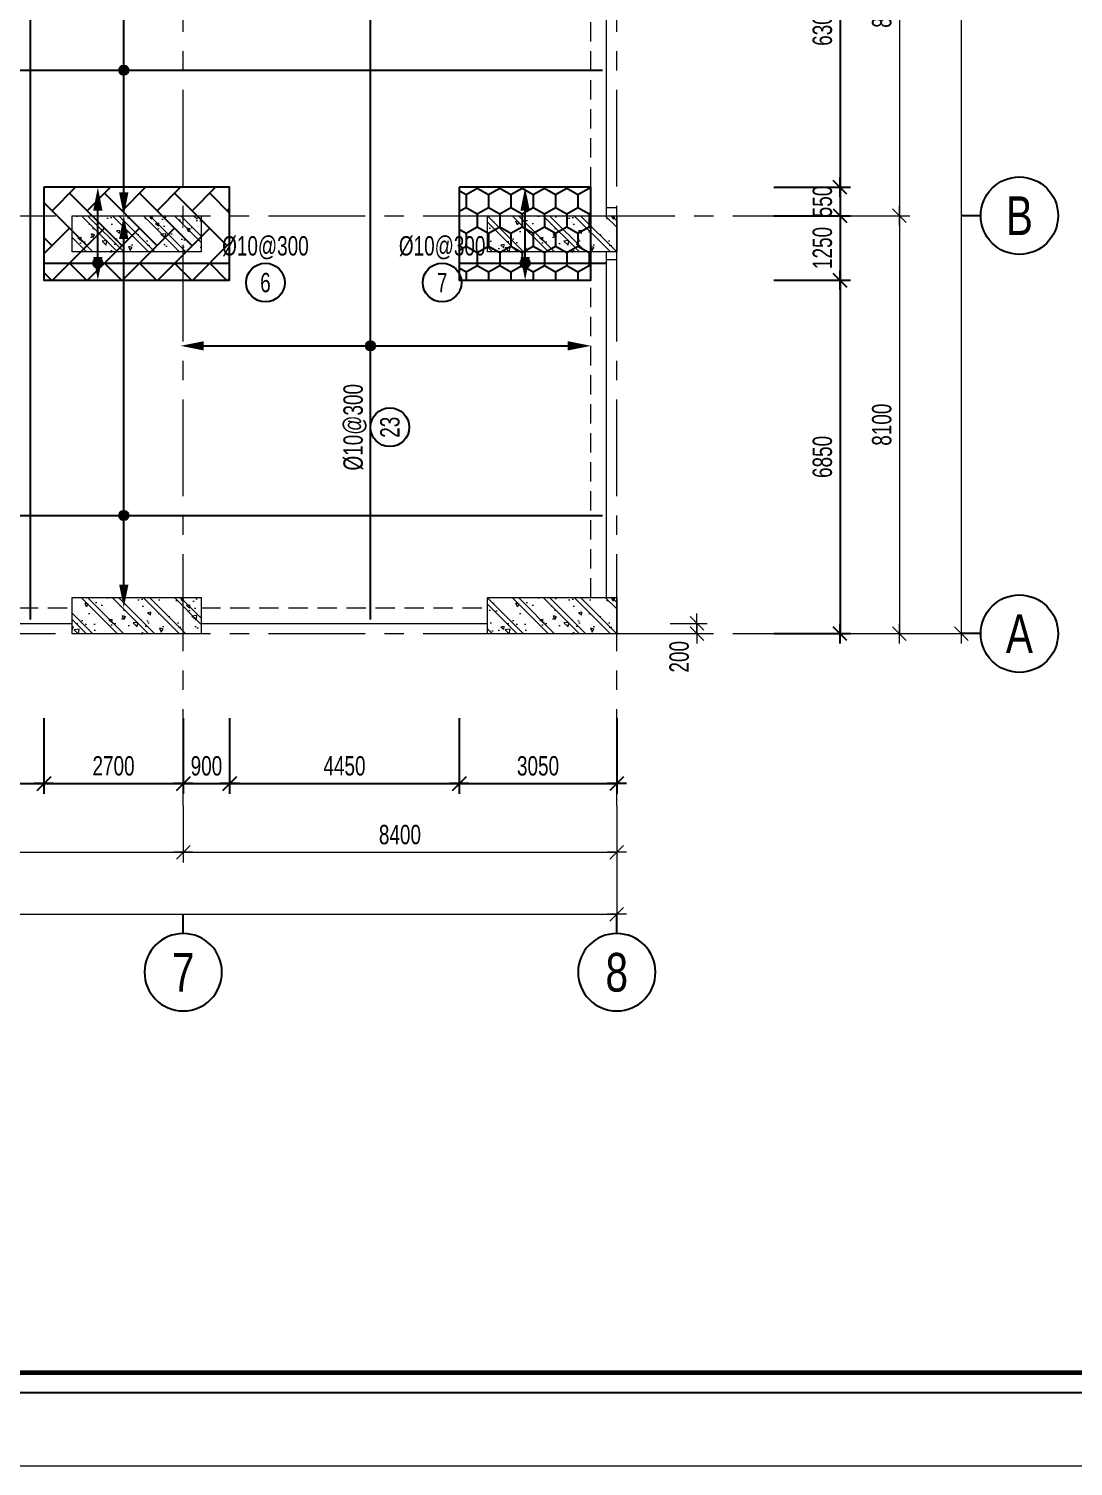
# Model space of a CAD drawing. Extents: x 475529 to 721982, y 1293854 to 1371032.
# Drawn here: x 541884 to 562123, y 1293854 to 1321712 of the extents above; entities that cross this region are included whole.
import ezdxf
from ezdxf.enums import TextEntityAlignment as Align

# ---------------------------------------------------------------- set-up
doc = ezdxf.new("R2010")
doc.units = 0
doc.header["$LTSCALE"] = 1500
doc.header["$MEASUREMENT"] = 0
doc.linetypes.add('CENTER', pattern=[2, 1.25, -0.25, 0.25, -0.25])
doc.linetypes.add('HIDDEN', pattern=[0.375, 0.25, -0.125])
doc.layers.get('Defpoints').update_dxf_attribs({"lineweight": 9})
for name, color, linetype, lineweight in [('02.CDC.DIM', 1, 'Continuous', 20), ('CDC- COT', 3, 'Continuous', 0), ('CDC- DAM', 3, 'Continuous', 5), ('CDC- TRUC', 5, 'CENTER', 15), ('Dim', 8, 'Continuous', 15)]:
    doc.layers.add(name, color=color, linetype=linetype, lineweight=lineweight)
for name, color, linetype in [('CDC-KHUNGTEN', 9, 'Continuous'), ('CDC.02.DIM', 1, 'Continuous'), ('CDC.06.TEXT', 2, 'Continuous'), ('KCS_CHI', 1, 'Continuous'), ('KCS_DIM', 1, 'Continuous'), ('KCS_HATCH', 253, 'Continuous'), ('KCS_STEEL_BOTTOM', 4, 'Continuous'), ('KCS_TEXT_SOTHEP', 2, 'Continuous'), ('KCS_TEXT_THEP', 2, 'Continuous')]:
    doc.layers.add(name, color=color, linetype=linetype)
doc.layers.add('KCS_RAI_THEP', color=159, linetype='Continuous', plot=False)
doc.styles.add('BIGTEXT', font='', dxfattribs={"width": 0.8, "height": 1000})
doc.styles.add('KCS_SMTEXT', font='arial.ttf', dxfattribs={"width": 0.7})
doc.styles.add('VN simplex', font='arial.ttf', dxfattribs={"width": 0.7})
doc.styles.get('BIGTEXT').set_extended_font_data('.VnArialH')
doc.dimstyles.new('DIM A1 1-150 (Time City)', dxfattribs={"dimtxt": 375, "dimasz": 1.25, "dimexe": 200, "dimexo": 0, "dimgap": 150, "dimtad": 1, "dimdec": 0, "dimzin": 13, "dimdsep": 46, "dimtxsty": 'VN simplex', "dimblk1": 'D', "dimblk2": 'D', "dimsah": 1, "dimcen": 0, "dimdle": 50, "dimclrd": 1, "dimclre": 1, "dimclrt": 2, "dimadec": 0, "dimazin": 0, "dimtfac": 1, "dimtdec": 0, "dimtix": 1, "dimtmove": 2, "dimatfit": 3, "dimldrblk": 'D', "dimfxl": 1, "dimtolj": 1, "dimtzin": 13, "dimarcsym": 0})

# ---------------------------------------------------------------- blocks, each defined once
blk = doc.blocks.new('D')
at = {"color": 8}
blk.add_line((150, 0), (-150, 0), dxfattribs=at)
at = {"color": 3}
blk.add_line((106, 106), (-106, -106), dxfattribs=at)
blk = doc.blocks.new('*D241')
at = {"layer": 'Defpoints', "color": 0, "ltscale": 0.5, "transparency": 16777216}
for p in [(61803, 16200), (61803, 8100), (62778, 8100)]:
    blk.add_point(p, dxfattribs=at)
at = {"layer": 'Dim', "color": 1, "lineweight": -2, "ltscale": 0.5, "transparency": 16777216}
for p, q in [((61803, 16200), (62978, 16200)), ((62778, 16199), (62778, 8101)), ((61803, 8100), (62978, 8100))]:
    blk.add_line(p, q, dxfattribs=at)
at = {"layer": 'Dim', "color": 1, "lineweight": -2, "ltscale": 0.5, "transparency": 16777216, "xscale": 1.25, "yscale": 1.25, "zscale": 1.25}
for p, rotation in [((62778, 16200), 90), ((62778, 8100), 270)]:
    blk.add_blockref('D', p, dxfattribs=dict(at, rotation=rotation))
at = {"layer": 'Dim', "color": 2, "ltscale": 0.5, "transparency": 16777216, "insert": (62437, 12150), "char_height": 375, "attachment_point": 5, "rotation": 90, "style": 'VN simplex'}
blk.add_mtext('\\A1;8100', dxfattribs=at)
blk = doc.blocks.new('*D242')
at = {"layer": 'Defpoints', "color": 0, "ltscale": 0.5, "transparency": 16777216}
for p in [(61803, 8100), (61583, 0), (62778, 0)]:
    blk.add_point(p, dxfattribs=at)
at = {"layer": 'Dim', "color": 1, "lineweight": -2, "ltscale": 0.5, "transparency": 16777216}
for p, q in [((61803, 8100), (62978, 8100)), ((62778, 8099), (62778, 1)), ((61583, 0), (62978, 0))]:
    blk.add_line(p, q, dxfattribs=at)
at = {"layer": 'Dim', "color": 1, "lineweight": -2, "ltscale": 0.5, "transparency": 16777216, "xscale": 1.25, "yscale": 1.25, "zscale": 1.25}
for p, rotation in [((62778, 8100), 90), ((62778, 0), 270)]:
    blk.add_blockref('D', p, dxfattribs=dict(at, rotation=rotation))
at = {"layer": 'Dim', "color": 2, "ltscale": 0.5, "transparency": 16777216, "insert": (62437, 4050), "char_height": 375, "attachment_point": 5, "rotation": 90, "style": 'VN simplex'}
blk.add_mtext('\\A1;8100', dxfattribs=at)
blk = doc.blocks.new('*D261')
at = {"layer": 'Defpoints', "color": 0, "ltscale": 0.5, "transparency": 16777216}
for p in [(40800, -3337), (48900, -3337), (48900, -4237)]:
    blk.add_point(p, dxfattribs=at)
at = {"layer": 'Dim', "color": 1, "lineweight": -2, "ltscale": 0.5, "transparency": 16777216}
for p, q in [((40800, -3337), (40800, -4437)), ((48900, -3337), (48900, -4437)), ((40801, -4237), (48899, -4237))]:
    blk.add_line(p, q, dxfattribs=at)
at = {"layer": 'Dim', "color": 1, "lineweight": -2, "ltscale": 0.5, "transparency": 16777216, "xscale": 1.25, "yscale": 1.25, "zscale": 1.25, "rotation": 180}
blk.add_blockref('D', (40800, -4237), dxfattribs=at)
at = {"layer": 'Dim', "color": 1, "lineweight": -2, "ltscale": 0.5, "transparency": 16777216, "xscale": 1.25, "yscale": 1.25, "zscale": 1.25}
blk.add_blockref('D', (48900, -4237), dxfattribs=at)
at = {"layer": 'Dim', "color": 2, "ltscale": 0.5, "transparency": 16777216, "insert": (44850, -3896), "char_height": 375, "attachment_point": 5, "style": 'VN simplex'}
blk.add_mtext('\\A1;8100', dxfattribs=at)
blk = doc.blocks.new('*D262')
at = {"layer": 'Defpoints', "color": 0, "ltscale": 0.5, "transparency": 16777216}
for p in [(48900, -3337), (57300, -3337), (57300, -4237)]:
    blk.add_point(p, dxfattribs=at)
at = {"layer": 'Dim', "color": 1, "lineweight": -2, "ltscale": 0.5, "transparency": 16777216}
for p, q in [((48900, -3337), (48900, -4437)), ((57300, -3337), (57300, -4437)), ((48901, -4237), (57299, -4237))]:
    blk.add_line(p, q, dxfattribs=at)
at = {"layer": 'Dim', "color": 1, "lineweight": -2, "ltscale": 0.5, "transparency": 16777216, "xscale": 1.25, "yscale": 1.25, "zscale": 1.25, "rotation": 180}
blk.add_blockref('D', (48900, -4237), dxfattribs=at)
at = {"layer": 'Dim', "color": 1, "lineweight": -2, "ltscale": 0.5, "transparency": 16777216, "xscale": 1.25, "yscale": 1.25, "zscale": 1.25}
blk.add_blockref('D', (57300, -4237), dxfattribs=at)
at = {"layer": 'Dim', "color": 2, "ltscale": 0.5, "transparency": 16777216, "insert": (53100, -3896), "char_height": 375, "attachment_point": 5, "style": 'VN simplex'}
blk.add_mtext('\\A1;8400', dxfattribs=at)
blk = doc.blocks.new('*D254')
at = {"layer": 'Defpoints', "color": 0, "ltscale": 0.5, "transparency": 16777216}
for p in [(61803, 48600), (63978, 48600), (61803, 0)]:
    blk.add_point(p, dxfattribs=at)
at = {"layer": 'Dim', "color": 1, "lineweight": -2, "ltscale": 0.5, "transparency": 16777216}
for p, q in [((61803, 48600), (64178, 48600)), ((63978, 1), (63978, 48599)), ((61803, 0), (64178, 0))]:
    blk.add_line(p, q, dxfattribs=at)
at = {"layer": 'Dim', "color": 1, "lineweight": -2, "ltscale": 0.5, "transparency": 16777216, "xscale": 1.25, "yscale": 1.25, "zscale": 1.25}
for p, rotation in [((63978, 48600), 90), ((63978, 0), 270)]:
    blk.add_blockref('D', p, dxfattribs=dict(at, rotation=rotation))
at = {"layer": 'Dim', "color": 2, "ltscale": 0.5, "transparency": 16777216, "insert": (63637, 24300), "char_height": 375, "attachment_point": 5, "rotation": 90, "style": 'VN simplex'}
blk.add_mtext('\\A1;48600', dxfattribs=at)
blk = doc.blocks.new('*D256')
at = {"layer": 'Defpoints', "color": 0, "ltscale": 0.5, "transparency": 16777216}
for p in [(0, -3337), (57300, -3337), (57300, -5437)]:
    blk.add_point(p, dxfattribs=at)
at = {"layer": 'Dim', "color": 1, "lineweight": -2, "ltscale": 0.5, "transparency": 16777216}
for p, q in [((0, -3337), (0, -5637)), ((57300, -3337), (57300, -5637)), ((1, -5437), (57299, -5437))]:
    blk.add_line(p, q, dxfattribs=at)
at = {"layer": 'Dim', "color": 1, "lineweight": -2, "ltscale": 0.5, "transparency": 16777216, "xscale": 1.25, "yscale": 1.25, "zscale": 1.25, "rotation": 180}
blk.add_blockref('D', (0, -5437), dxfattribs=at)
at = {"layer": 'Dim', "color": 1, "lineweight": -2, "ltscale": 0.5, "transparency": 16777216, "xscale": 1.25, "yscale": 1.25, "zscale": 1.25}
blk.add_blockref('D', (57300, -5437), dxfattribs=at)
at = {"layer": 'Dim', "color": 2, "ltscale": 0.5, "transparency": 16777216, "insert": (28650, -5095), "char_height": 375, "attachment_point": 5, "style": 'VN simplex'}
blk.add_mtext('\\A1;57300', dxfattribs=at)
blk = doc.blocks.new('*D248')
at = {"layer": 'Defpoints', "color": 0, "ltscale": 0.5, "transparency": 16777216}
for p in [(58333, 200), (58333, 0), (58853, 0)]:
    blk.add_point(p, dxfattribs=at)
at = {"layer": 'Dim', "color": 1, "lineweight": -2, "ltscale": 0.5, "transparency": 16777216}
for p, q in [((58333, 200), (59053, 200)), ((58333, 0), (59053, 0)), ((58853, 201), (58853, 203)), ((58853, 200), (58853, 0)), ((58853, -1), (58853, -2))]:
    blk.add_line(p, q, dxfattribs=at)
at = {"layer": 'Dim', "color": 1, "lineweight": -2, "ltscale": 0.5, "transparency": 16777216, "xscale": 1.25, "yscale": 1.25, "zscale": 1.25}
for p, rotation in [((58853, 200), 270), ((58853, 0), 90)]:
    blk.add_blockref('D', p, dxfattribs=dict(at, rotation=rotation))
at = {"layer": 'Dim', "color": 2, "ltscale": 0.5, "transparency": 16777216, "insert": (58511, -448), "char_height": 375, "attachment_point": 5, "rotation": 90, "style": 'VN simplex'}
blk.add_mtext('\\A1;200', dxfattribs=at)
blk = doc.blocks.new('cot vach loi tang 3 new')
at = {"layer": 'CDC- COT'}
h = blk.add_hatch(dxfattribs=at)
h.set_pattern_fill('BT-01', color=8, scale=100, angle=90, pattern_type=2)
h.set_pattern_definition([(140, (435592.93, -475572.3), (62.7521, 717.2602), [75, -825]), (85, (435592.9, -475572.3), (-752.1921, -138.7513), [60, -660]), (190.4514, (435598.16, -475512.5), (-689.4395, 578.5094), [63.7402, -701.1421]), (136.1842, (435392.9, -475572.3), (165.519, 1067.241), [112.5, -1237.5]), (186.6356, (435406.7, -475483.4), (-974.118, 934.6627), [95.6103, -1051.713]), (81.1842, (435392.9, -475572.3), (-974.1186, 934.662), [90, -990]), (111, (435442.93, -475472.3), (402.6189, 596.90705), [75, -825]), (56, (435442.9, -475472.3), (-725.15, 243.3153), [60, -660]), (161.4514, (435476.5, -475422.56), (-322.5305, 840.2226), [63.7402, -701.1421]), (127.5, (435592.93, -475572.3), (-332.89385, 12.15986), [0, -652, 0, -670, 0, -662.5]), (97.5, (435592.93, -475572.3), (-394.4117, 263.06954), [0, -382, 0, -637, 0, -252.5]), (57.5, (435592.93, -475795.3), (22.55487, 533.82244), [0, -250, 0, -780, 0, -1035]), (47.5, (435592.93, -475895.3), (-100.105, 583.18617), [0, -325, 0, -518, 0, -735]), (135, (435592.93, -475572.3), (-300.5204, -300.5204), []), (135, (435470.43, -475572.3), (-300.5204, -300.5204), [])])
h.paths.add_polyline_path([(88957, -268443), (88957, -267743), (91457, -267743), (91457, -268443)])
h = blk.add_hatch(dxfattribs=at)
h.set_pattern_fill('BT-01', color=8, scale=100, angle=90, pattern_type=2)
h.set_pattern_definition([(140, (444542.93, -475572.3), (62.7521, 717.2602), [75, -825]), (85, (444542.9, -475572.3), (-752.1921, -138.7513), [60, -660]), (190.4514, (444548.16, -475512.5), (-689.4395, 578.5094), [63.7402, -701.1421]), (136.1842, (444342.9, -475572.3), (165.519, 1067.241), [112.5, -1237.5]), (186.6356, (444356.7, -475483.4), (-974.118, 934.6627), [95.6103, -1051.713]), (81.1842, (444342.9, -475572.3), (-974.1186, 934.662), [90, -990]), (111, (444392.93, -475472.3), (402.6189, 596.90705), [75, -825]), (56, (444392.9, -475472.3), (-725.15, 243.3153), [60, -660]), (161.4514, (444426.5, -475422.56), (-322.5305, 840.2226), [63.7402, -701.1421]), (127.5, (444542.93, -475572.3), (-332.89385, 12.15986), [0, -652, 0, -670, 0, -662.5]), (97.5, (444542.93, -475572.3), (-394.4117, 263.06954), [0, -382, 0, -637, 0, -252.5]), (57.5, (444542.93, -475795.3), (22.55487, 533.82244), [0, -250, 0, -780, 0, -1035]), (47.5, (444542.93, -475895.3), (-100.105, 583.18617), [0, -325, 0, -518, 0, -735]), (135, (444542.93, -475572.3), (-300.5204, -300.5204), []), (135, (444420.43, -475572.3), (-300.5204, -300.5204), [])])
h.paths.add_polyline_path([(97007, -268443), (97007, -267743), (99507, -267743), (99507, -268443)])
h = blk.add_hatch(dxfattribs=at)
h.set_pattern_fill('BT-01', color=8, scale=100, angle=90, pattern_type=2)
h.set_pattern_definition([(140, (436192.93, -482972.3), (62.7521, 717.2602), [75, -825]), (85, (436192.9, -482972.3), (-752.1921, -138.7513), [60, -660]), (190.4514, (436198.16, -482912.5), (-689.4395, 578.5094), [63.7402, -701.1421]), (136.1842, (435992.9, -482972.3), (165.519, 1067.241), [112.5, -1237.5]), (186.6356, (436006.7, -482883.4), (-974.118, 934.6627), [95.6103, -1051.713]), (81.1842, (435992.9, -482972.3), (-974.1186, 934.662), [90, -990]), (111, (436042.93, -482872.3), (402.6189, 596.90705), [75, -825]), (56, (436042.9, -482872.3), (-725.15, 243.3153), [60, -660]), (161.4514, (436076.5, -482822.56), (-322.5305, 840.2226), [63.7402, -701.1421]), (127.5, (436192.93, -482972.3), (-332.89385, 12.15986), [0, -652, 0, -670, 0, -662.5]), (97.5, (436192.93, -482972.3), (-394.4117, 263.06954), [0, -382, 0, -637, 0, -252.5]), (57.5, (436192.93, -483195.3), (22.55487, 533.82244), [0, -250, 0, -780, 0, -1035]), (47.5, (436192.93, -483295.3), (-100.105, 583.18617), [0, -325, 0, -518, 0, -735]), (135, (436192.93, -482972.3), (-300.5204, -300.5204), []), (135, (436070.43, -482972.3), (-300.5204, -300.5204), [])])
h.paths.add_polyline_path([(88957, -275843), (88957, -275143), (91457, -275143), (91457, -275843)])
h = blk.add_hatch(dxfattribs=at)
h.set_pattern_fill('BT-01', color=8, scale=100, angle=90, pattern_type=2)
h.set_pattern_definition([(140, (444542.93, -482972.3), (62.7521, 717.2602), [75, -825]), (85, (444542.9, -482972.3), (-752.1921, -138.7513), [60, -660]), (190.4514, (444548.16, -482912.5), (-689.4395, 578.5094), [63.7402, -701.1421]), (136.1842, (444342.9, -482972.3), (165.519, 1067.241), [112.5, -1237.5]), (186.6356, (444356.7, -482883.4), (-974.118, 934.6627), [95.6103, -1051.713]), (81.1842, (444342.9, -482972.3), (-974.1186, 934.662), [90, -990]), (111, (444392.93, -482872.3), (402.6189, 596.90705), [75, -825]), (56, (444392.9, -482872.3), (-725.15, 243.3153), [60, -660]), (161.4514, (444426.5, -482822.56), (-322.5305, 840.2226), [63.7402, -701.1421]), (127.5, (444542.93, -482972.3), (-332.89385, 12.15986), [0, -652, 0, -670, 0, -662.5]), (97.5, (444542.93, -482972.3), (-394.4117, 263.06954), [0, -382, 0, -637, 0, -252.5]), (57.5, (444542.93, -483195.3), (22.55487, 533.82244), [0, -250, 0, -780, 0, -1035]), (47.5, (444542.93, -483295.3), (-100.105, 583.18617), [0, -325, 0, -518, 0, -735]), (135, (444542.93, -482972.3), (-300.5204, -300.5204), []), (135, (444420.43, -482972.3), (-300.5204, -300.5204), [])])
h.paths.add_polyline_path([(97007, -275843), (97007, -275143), (99507, -275143), (99507, -275843)])
for points in [[(88957, -268443), (88957, -267743), (91457, -267743), (91457, -268443)], [(97007, -268443), (97007, -267743), (99507, -267743), (99507, -268443)], [(88957, -275843), (88957, -275143), (91457, -275143), (91457, -275843)], [(97007, -275843), (97007, -275143), (99507, -275143), (99507, -275843)]]:
    blk.add_lwpolyline(points, close=True, dxfattribs=at)
blk = doc.blocks.new('_Axis name')
at = {"layer": 'CDC.02.DIM'}
blk.add_line((0, 2.5), (0, 0), dxfattribs=at)
blk.add_circle((0, 7.5), 5, dxfattribs=at)
at = {"layer": 'CDC.02.DIM', "style": 'BIGTEXT', "width": 0.75}
blk.add_attdef('.', text='', height=5, dxfattribs=at).set_placement((0, 7.5), align=Align.MIDDLE)
blk = doc.blocks.new('KCS_MuiTenRaiThep')
blk.add_lwpolyline([(0, 0, 0, 1.2, 0), (3, 0, 1.2, 1.2, 0)], format="xyseb")
blk = doc.blocks.new('KCS_ChamRaiThep')
h = blk.add_hatch(color=256)
h.dxf.hatch_style = 1
h.paths.add_polyline_path([(0.6, 0, 1), (-0.6, 0, 1)])
blk.add_circle((0, 0), 0.6)
blk = doc.blocks.new('*D133')
at = {"layer": 'Defpoints', "color": 0, "transparency": 16777216}
for p in [(556323, 1324939), (556323, 1318639), (557605, 1318639)]:
    blk.add_point(p, dxfattribs=at)
at = {"layer": 'KCS_DIM', "color": 1, "lineweight": -2, "transparency": 16777216}
for p, q in [((556323, 1324939), (557805, 1324939)), ((557605, 1324938), (557605, 1318640)), ((556323, 1318639), (557805, 1318639))]:
    blk.add_line(p, q, dxfattribs=at)
at = {"layer": 'KCS_DIM', "color": 1, "lineweight": -2, "transparency": 16777216, "xscale": 1.25, "yscale": 1.25, "zscale": 1.25}
for p, rotation in [((557605, 1324939), 90), ((557605, 1318639), 270)]:
    blk.add_blockref('D', p, dxfattribs=dict(at, rotation=rotation))
at = {"layer": 'KCS_DIM', "color": 2, "transparency": 16777216, "insert": (557263, 1321789), "char_height": 375, "attachment_point": 5, "rotation": 90, "style": 'VN simplex'}
blk.add_mtext('\\A1;6300', dxfattribs=at)
blk = doc.blocks.new('*D134')
at = {"layer": 'Defpoints', "color": 0, "transparency": 16777216}
for p in [(556323, 1318639), (556323, 1318089), (557605, 1318089)]:
    blk.add_point(p, dxfattribs=at)
at = {"layer": 'KCS_DIM', "color": 1, "lineweight": -2, "transparency": 16777216}
for p, q in [((556323, 1318639), (557805, 1318639)), ((557605, 1318640), (557605, 1318642)), ((557605, 1318639), (557605, 1318089)), ((556323, 1318089), (557805, 1318089)), ((557605, 1318088), (557605, 1318087))]:
    blk.add_line(p, q, dxfattribs=at)
at = {"layer": 'KCS_DIM', "color": 1, "lineweight": -2, "transparency": 16777216, "xscale": 1.25, "yscale": 1.25, "zscale": 1.25}
for p, rotation in [((557605, 1318639), 270), ((557605, 1318089), 90)]:
    blk.add_blockref('D', p, dxfattribs=dict(at, rotation=rotation))
at = {"layer": 'KCS_DIM', "color": 2, "transparency": 16777216, "insert": (557263, 1318364), "char_height": 375, "attachment_point": 5, "rotation": 90, "style": 'VN simplex'}
blk.add_mtext('\\A1;550', dxfattribs=at)
blk = doc.blocks.new('*D135')
at = {"layer": 'Defpoints', "color": 0, "transparency": 16777216}
for p in [(556323, 1318089), (556323, 1316839), (557605, 1316839)]:
    blk.add_point(p, dxfattribs=at)
at = {"layer": 'KCS_DIM', "color": 1, "lineweight": -2, "transparency": 16777216}
for p, q in [((556323, 1318089), (557805, 1318089)), ((557605, 1318088), (557605, 1316840)), ((556323, 1316839), (557805, 1316839))]:
    blk.add_line(p, q, dxfattribs=at)
at = {"layer": 'KCS_DIM', "color": 1, "lineweight": -2, "transparency": 16777216, "xscale": 1.25, "yscale": 1.25, "zscale": 1.25}
for p, rotation in [((557605, 1318089), 90), ((557605, 1316839), 270)]:
    blk.add_blockref('D', p, dxfattribs=dict(at, rotation=rotation))
at = {"layer": 'KCS_DIM', "color": 2, "transparency": 16777216, "insert": (557263, 1317464), "char_height": 375, "attachment_point": 5, "rotation": 90, "style": 'VN simplex'}
blk.add_mtext('\\A1;1250', dxfattribs=at)
blk = doc.blocks.new('*D136')
at = {"layer": 'Defpoints', "color": 0, "transparency": 16777216}
for p in [(556323, 1316839), (556323, 1309989), (557605, 1309989)]:
    blk.add_point(p, dxfattribs=at)
at = {"layer": 'KCS_DIM', "color": 1, "lineweight": -2, "transparency": 16777216}
for p, q in [((556323, 1316839), (557805, 1316839)), ((557605, 1316838), (557605, 1309990)), ((556323, 1309989), (557805, 1309989))]:
    blk.add_line(p, q, dxfattribs=at)
at = {"layer": 'KCS_DIM', "color": 1, "lineweight": -2, "transparency": 16777216, "xscale": 1.25, "yscale": 1.25, "zscale": 1.25}
for p, rotation in [((557605, 1316839), 90), ((557605, 1309989), 270)]:
    blk.add_blockref('D', p, dxfattribs=dict(at, rotation=rotation))
at = {"layer": 'KCS_DIM', "color": 2, "transparency": 16777216, "insert": (557263, 1313414), "char_height": 375, "attachment_point": 5, "rotation": 90, "style": 'VN simplex'}
blk.add_mtext('\\A1;6850', dxfattribs=at)
blk = doc.blocks.new('*D140')
at = {"layer": 'Defpoints', "color": 0, "transparency": 16777216}
for p in [(539427, 1308349), (542177, 1308349), (542177, 1307083)]:
    blk.add_point(p, dxfattribs=at)
at = {"layer": 'KCS_DIM', "color": 1, "lineweight": -2, "transparency": 16777216}
for p, q in [((539427, 1308349), (539427, 1306883)), ((542177, 1308349), (542177, 1306883)), ((539428, 1307083), (542175, 1307083))]:
    blk.add_line(p, q, dxfattribs=at)
at = {"layer": 'KCS_DIM', "color": 1, "lineweight": -2, "transparency": 16777216, "xscale": 1.25, "yscale": 1.25, "zscale": 1.25, "rotation": 180}
blk.add_blockref('D', (539427, 1307083), dxfattribs=at)
at = {"layer": 'KCS_DIM', "color": 1, "lineweight": -2, "transparency": 16777216, "xscale": 1.25, "yscale": 1.25, "zscale": 1.25}
blk.add_blockref('D', (542177, 1307083), dxfattribs=at)
at = {"layer": 'KCS_DIM', "color": 2, "transparency": 16777216, "insert": (540802, 1307425), "char_height": 375, "attachment_point": 5, "style": 'VN simplex'}
blk.add_mtext('\\A1;2750', dxfattribs=at)
blk = doc.blocks.new('*D141')
at = {"layer": 'Defpoints', "color": 0, "transparency": 16777216}
for p in [(542177, 1308349), (544877, 1308349), (544877, 1307083)]:
    blk.add_point(p, dxfattribs=at)
at = {"layer": 'KCS_DIM', "color": 1, "lineweight": -2, "transparency": 16777216}
for p, q in [((542177, 1308349), (542177, 1306883)), ((544877, 1308349), (544877, 1306883)), ((542178, 1307083), (544875, 1307083))]:
    blk.add_line(p, q, dxfattribs=at)
at = {"layer": 'KCS_DIM', "color": 1, "lineweight": -2, "transparency": 16777216, "xscale": 1.25, "yscale": 1.25, "zscale": 1.25, "rotation": 180}
blk.add_blockref('D', (542177, 1307083), dxfattribs=at)
at = {"layer": 'KCS_DIM', "color": 1, "lineweight": -2, "transparency": 16777216, "xscale": 1.25, "yscale": 1.25, "zscale": 1.25}
blk.add_blockref('D', (544877, 1307083), dxfattribs=at)
at = {"layer": 'KCS_DIM', "color": 2, "transparency": 16777216, "insert": (543527, 1307425), "char_height": 375, "attachment_point": 5, "style": 'VN simplex'}
blk.add_mtext('\\A1;2700', dxfattribs=at)
blk = doc.blocks.new('*D142')
at = {"layer": 'Defpoints', "color": 0, "transparency": 16777216}
for p in [(544877, 1308349), (545777, 1308349), (545777, 1307083)]:
    blk.add_point(p, dxfattribs=at)
at = {"layer": 'KCS_DIM', "color": 1, "lineweight": -2, "transparency": 16777216}
for p, q in [((544877, 1308349), (544877, 1306883)), ((545777, 1308349), (545777, 1306883)), ((544878, 1307083), (545775, 1307083))]:
    blk.add_line(p, q, dxfattribs=at)
at = {"layer": 'KCS_DIM', "color": 1, "lineweight": -2, "transparency": 16777216, "xscale": 1.25, "yscale": 1.25, "zscale": 1.25, "rotation": 180}
blk.add_blockref('D', (544877, 1307083), dxfattribs=at)
at = {"layer": 'KCS_DIM', "color": 1, "lineweight": -2, "transparency": 16777216, "xscale": 1.25, "yscale": 1.25, "zscale": 1.25}
blk.add_blockref('D', (545777, 1307083), dxfattribs=at)
at = {"layer": 'KCS_DIM', "color": 2, "transparency": 16777216, "insert": (545327, 1307425), "char_height": 375, "attachment_point": 5, "style": 'VN simplex'}
blk.add_mtext('\\A1;900', dxfattribs=at)
blk = doc.blocks.new('*D143')
at = {"layer": 'Defpoints', "color": 0, "transparency": 16777216}
for p in [(545777, 1308349), (550227, 1308349), (550227, 1307083)]:
    blk.add_point(p, dxfattribs=at)
at = {"layer": 'KCS_DIM', "color": 1, "lineweight": -2, "transparency": 16777216}
for p, q in [((545777, 1308349), (545777, 1306883)), ((550227, 1308349), (550227, 1306883)), ((545778, 1307083), (550225, 1307083))]:
    blk.add_line(p, q, dxfattribs=at)
at = {"layer": 'KCS_DIM', "color": 1, "lineweight": -2, "transparency": 16777216, "xscale": 1.25, "yscale": 1.25, "zscale": 1.25, "rotation": 180}
blk.add_blockref('D', (545777, 1307083), dxfattribs=at)
at = {"layer": 'KCS_DIM', "color": 1, "lineweight": -2, "transparency": 16777216, "xscale": 1.25, "yscale": 1.25, "zscale": 1.25}
blk.add_blockref('D', (550227, 1307083), dxfattribs=at)
at = {"layer": 'KCS_DIM', "color": 2, "transparency": 16777216, "insert": (548002, 1307425), "char_height": 375, "attachment_point": 5, "style": 'VN simplex'}
blk.add_mtext('\\A1;4450', dxfattribs=at)
blk = doc.blocks.new('*D167')
at = {"layer": 'Defpoints', "color": 0, "transparency": 16777216}
for p in [(550227, 1308349), (553277, 1308349), (553277, 1307083)]:
    blk.add_point(p, dxfattribs=at)
at = {"layer": 'KCS_DIM', "color": 1, "lineweight": -2, "transparency": 16777216}
for p, q in [((550227, 1308349), (550227, 1306883)), ((553277, 1308349), (553277, 1306883)), ((550228, 1307083), (553275, 1307083))]:
    blk.add_line(p, q, dxfattribs=at)
at = {"layer": 'KCS_DIM', "color": 1, "lineweight": -2, "transparency": 16777216, "xscale": 1.25, "yscale": 1.25, "zscale": 1.25, "rotation": 180}
blk.add_blockref('D', (550227, 1307083), dxfattribs=at)
at = {"layer": 'KCS_DIM', "color": 1, "lineweight": -2, "transparency": 16777216, "xscale": 1.25, "yscale": 1.25, "zscale": 1.25}
blk.add_blockref('D', (553277, 1307083), dxfattribs=at)
at = {"layer": 'KCS_DIM', "color": 2, "transparency": 16777216, "insert": (551752, 1307425), "char_height": 375, "attachment_point": 5, "style": 'VN simplex'}
blk.add_mtext('\\A1;3050', dxfattribs=at)
blk = doc.blocks.new('KHUNG TEN')
at = {"layer": 'CDC-KHUNGTEN', "color": 8}
blk.add_lwpolyline([(75096, 1100), (83000, 1100), (83000, 58300), (3000, 58300), (3000, 1100), (75096, 1100)], dxfattribs=at)
at = {"layer": 'CDC-KHUNGTEN', "color": 255, "lineweight": 60}
blk.add_lwpolyline([(74900, 1400), (74900, 58000), (3300, 58000), (3300, 1400), (74900, 1400)], close=True, dxfattribs=at)
at = {"layer": 'Defpoints', "color": 1, "ltscale": 0.2}
blk.add_lwpolyline([(0, 0), (0, 59400), (84100, 59400), (84100, 0), (0, 0)], close=True, dxfattribs=at)
blk = doc.blocks.new('MBT04')
at = {"layer": 'CDC- DAM'}
for p, q in [((57100, 8100), (57100, 15500)), ((57100, 700), (57100, 7400)), ((42900, 200), (46750, 200)), ((49250, 200), (54800, 200))]:
    blk.add_line(p, q, dxfattribs=at)
at = {"layer": 'CDC- DAM', "linetype": 'HIDDEN'}
for points in [[(56800, 8100), (56800, 15500)], [(56800, 700), (56800, 7400)], [(42900, 500), (46750, 500)], [(49250, 500), (54800, 500)]]:
    blk.add_lwpolyline(points, dxfattribs=at)
at = {"layer": 'CDC- DAM'}
blk.add_lwpolyline([(57100, 7250), (57300, 7250), (57300, 8250), (57100, 8250)], dxfattribs=at)
at = {"layer": 'CDC- TRUC'}
for p, q in [((48900, -3337), (48900, 53023.7)), ((57300, -3337), (57300, 53023.7)), ((-3448.4, 8100), (61803.5, 8100)), ((-3448.4, 0), (61803.5, 0))]:
    blk.add_line(p, q, dxfattribs=at)
blk.add_blockref('cot vach loi tang 3 new', (-42207.4, 275842.2))
at = {"layer": '02.CDC.DIM'}
ref = blk.add_blockref('_Axis name', (63978.1, 8100), dxfattribs=dict(at, xscale=150, yscale=150, zscale=150, rotation=270))
ref.add_attrib('.', 'B', dxfattribs={"layer": 'CDC.02.DIM', "height": 750, "style": 'BIGTEXT', "width": 0.75}).set_placement((65103.1, 8100), align=Align.MIDDLE)
ref = blk.add_blockref('_Axis name', (63978.1, 0), dxfattribs=dict(at, xscale=150, yscale=150, zscale=150, rotation=270))
ref.add_attrib('.', 'A', dxfattribs={"layer": 'CDC.02.DIM', "height": 750, "style": 'BIGTEXT', "width": 0.75}).set_placement((65103.1, 0), align=Align.MIDDLE)
ref = blk.add_blockref('_Axis name', (48901.2, -5437), dxfattribs=dict(at, xscale=-150, yscale=150, zscale=150, rotation=180))
ref.add_attrib('.', '7', dxfattribs={"layer": 'CDC.02.DIM', "height": 750, "style": 'BIGTEXT', "width": 0.75}).set_placement((48901.2, -6562), align=Align.MIDDLE)
ref = blk.add_blockref('_Axis name', (57301.2, -5437), dxfattribs=dict(at, xscale=-150, yscale=150, zscale=150, rotation=180))
ref.add_attrib('.', '8', dxfattribs={"layer": 'CDC.02.DIM', "height": 750, "style": 'BIGTEXT', "width": 0.75}).set_placement((57301.2, -6562), align=Align.MIDDLE)
at = {"layer": 'Dim', "color": 1, "ltscale": 0.5}
for base, p1, p2, picture, middle in [((63978.1, 48600), (61803.5, 0), (61803.5, 48600), '*D254', (63636.7, 24300)), ((62778.1, 8100), (61803.5, 16200), (61803.5, 8100), '*D241', (62436.7, 12150)), ((62778.1, 0), (61803.5, 8100), (61582.6, 0), '*D242', (62436.7, 4050))]:
    dim = blk.add_linear_dim(base=base, p1=p1, p2=p2, angle=90, dimstyle='DIM A1 1-150 (Time City)', dxfattribs=at)
    dim.commit()
    dim.dimension.update_dxf_attribs({"geometry": picture, "text_midpoint": middle})
dim = blk.add_linear_dim(base=(58853, 0), p1=(58333.3, 200), p2=(58333.3, 0), angle=90, dimstyle='DIM A1 1-150 (Time City)', dxfattribs=at)
dim.commit()
dim.dimension.update_dxf_attribs({"geometry": '*D248', "text_midpoint": (58511.4, -447.5), "dimtype": 160})
for base, p1, p2, picture, middle in [((57300, -5437), (0, -3337), (57300, -3337), '*D256', (28650, -5095.4)), ((48900, -4237), (40800, -3337), (48900, -3337), '*D261', (44850, -3895.6)), ((57300, -4237), (48900, -3337), (57300, -3337), '*D262', (53100, -3895.6))]:
    dim = blk.add_linear_dim(base=base, p1=p1, p2=p2, dimstyle='DIM A1 1-150 (Time City)', dxfattribs=at)
    dim.commit()
    dim.dimension.update_dxf_attribs({"geometry": picture, "text_midpoint": middle})

msp = doc.modelspace()

# ---------------------------------------------------------------- hatches: boundary and pattern name
at = {"layer": 'KCS_HATCH'}
h = msp.add_hatch(dxfattribs=at)
h.set_pattern_fill('AR-HBONE', color=256, scale=120, angle=-90)
h.set_pattern_definition([(315, (184255.96, 1814065.6), (678.8225, -2e-13), [1440, -480]), (45, (184595.37, 1813726.17), (678.8225, -2e-13), [1440, -480])])
h.paths.add_polyline_path([(545776.5, 1318639), (545776.5, 1316839), (542176.5, 1316839), (542176.5, 1318639)])
h = msp.add_hatch(dxfattribs=at)
h.set_pattern_fill('HONEY', color=256, scale=2000, angle=-90)
edge = h.paths.add_edge_path()
edge.add_line((552776.5, 1318639), (552776.5, 1316839))
edge.add_line((552780.6, 1316839), (550226.5, 1316839))
edge.add_line((550226.5, 1316839), (550226.5, 1318639))
edge.add_line((550226.5, 1318639), (552780.6, 1318639))

# ---------------------------------------------------------------- linework, layer by layer
at = {"layer": 'KCS_CHI', "elevation": 0}
for points in [[(543725, 1318419), (543725, 1325259)], [(543725.4, 1310819), (543725.4, 1317759)], [(545156.5, 1315567), (552446.5, 1315567)]]:
    msp.add_lwpolyline(points, dxfattribs=at)
at = {"layer": 'KCS_HATCH'}
for points in [[(542176.5, 1318639), (542176.5, 1316839), (545776.5, 1316839), (545776.5, 1318639)], [(550226.5, 1318639), (550226.5, 1316839), (552776.5, 1316839), (552776.5, 1318639)]]:
    msp.add_lwpolyline(points, close=True, dxfattribs=at)
at = {"layer": 'KCS_RAI_THEP'}
for points in [[(543223, 1317169), (543223, 1318309)], [(551502, 1317169), (551502, 1318309)]]:
    msp.add_lwpolyline(points, dxfattribs=at)
at = {"layer": 'KCS_STEEL_BOTTOM', "elevation": 0}
for points in [[(541917.5, 1310264), (541917.5, 1358314)], [(548505.9, 1310264), (548505.9, 1325814.1)], [(529051.5, 1320911.2), (553001.5, 1320911.2)], [(527951.5, 1312277.3), (553001.5, 1312277.3)]]:
    msp.add_lwpolyline(points, dxfattribs=at)
at = {"layer": 'KCS_STEEL_BOTTOM'}
for points in [[(542176.5, 1317167.4), (545776.5, 1317167.4)], [(550226.5, 1317167.4), (553076.5, 1317167.4)]]:
    msp.add_lwpolyline(points, dxfattribs=at)
at = {"layer": 'KCS_TEXT_SOTHEP', "color": 1}
for centre in [(546470.3, 1316792.4), (549894.4, 1316792.4), (548880.9, 1313989.1, 0)]:
    msp.add_circle(centre, 375, dxfattribs=at)

# ---------------------------------------------------------------- block references
at = {"layer": 'CDC.06.TEXT', "xscale": 1.29930377314748, "yscale": 1.29930377314748, "zscale": 1.29930377314748}
msp.add_blockref('KHUNG TEN', (475528.9, 1293853.6, 0), dxfattribs=at)
at = {"layer": 'Dim'}
msp.add_blockref('MBT04', (495976.5, 1309989, 0), dxfattribs=at)
at = {"layer": 'KCS_CHI', "xscale": 150, "yscale": 150, "zscale": 150}
for name, p, rotation in [('KCS_ChamRaiThep', (543725, 1320911.2, 0), 90.0000000000002), ('KCS_MuiTenRaiThep', (543725, 1318089, 0), 90.0000000000002), ('KCS_MuiTenRaiThep', (543725.4, 1318089, 0), 270), ('KCS_MuiTenRaiThep', (552776.5, 1315567, 0), 179.9999999999998), ('KCS_ChamRaiThep', (543725.4, 1312277.3, 0), 90.0000000000002), ('KCS_MuiTenRaiThep', (543725.4, 1310489, 0), 90.0000000000002)]:
    msp.add_blockref(name, p, dxfattribs=dict(at, rotation=rotation))
for name, p in [('KCS_MuiTenRaiThep', (544826.5, 1315567, 0)), ('KCS_ChamRaiThep', (548505.9, 1315567, 0))]:
    msp.add_blockref(name, p, dxfattribs=at)
at = {"layer": 'KCS_RAI_THEP', "xscale": 150, "yscale": 150, "zscale": 150}
for name, p, rotation in [('KCS_MuiTenRaiThep', (543223, 1318639), 270), ('KCS_MuiTenRaiThep', (551502, 1318639), 270), ('KCS_MuiTenRaiThep', (543223, 1316839), 90.0000000000002), ('KCS_ChamRaiThep', (543223, 1317167.4), 90.0000000000002), ('KCS_MuiTenRaiThep', (551502, 1316839), 90.0000000000002), ('KCS_ChamRaiThep', (551502, 1317167.4), 90.0000000000002)]:
    msp.add_blockref(name, p, dxfattribs=dict(at, rotation=rotation))

# ---------------------------------------------------------------- texts
at = {"layer": 'KCS_TEXT_SOTHEP', "style": 'KCS_SMTEXT', "width": 0.7}
for s, p in [('6', (546470.3, 1316792.4)), ('7', (549894.4, 1316792.4))]:
    msp.add_text(s, height=375, dxfattribs=at).set_placement(p, align=Align.MIDDLE_CENTER)
msp.add_text('23', height=375, rotation=90, dxfattribs=at).set_placement((548880.9, 1313989.1, 0), align=Align.MIDDLE_CENTER)
at = {"layer": 'KCS_TEXT_THEP', "style": 'KCS_SMTEXT', "width": 0.7}
for p in [(546470.3, 1317317.4), (549894.4, 1317317.4)]:
    msp.add_text('%%C10@300', height=375, dxfattribs=at).set_placement(p, align=Align.CENTER)
msp.add_text('%%C10@300', height=375, rotation=90, dxfattribs=at).set_placement((548355.9, 1313989.1, 0), align=Align.CENTER)

# ---------------------------------------------------------------- dimensions: what is measured, and where the dimension line sits
at = {"layer": 'KCS_DIM'}
for base, p1, p2, picture, middle in [((557604.9, 1318639, 0), (556323.1, 1324939, 0), (556323.1, 1318639, 0), '*D133', (557263.3, 1321789, 0)), ((557604.9, 1318089, 0), (556323.1, 1318639, 0), (556323.1, 1318089, 0), '*D134', (557263.5, 1318364, 0)), ((557604.9, 1316839, 0), (556323.1, 1318089, 0), (556323.1, 1316839, 0), '*D135', (557263.5, 1317464, 0)), ((557604.9, 1309989, 0), (556323.1, 1316839, 0), (556323.1, 1309989, 0), '*D136', (557263.5, 1313414, 0))]:
    dim = msp.add_linear_dim(base=base, p1=p1, p2=p2, angle=90, dimstyle='DIM A1 1-150 (Time City)', dxfattribs=at)
    dim.commit()
    dim.dimension.update_dxf_attribs({"geometry": picture, "text_midpoint": middle})
for base, p1, p2, picture, middle in [((542176.5, 1307083.2, 0), (539426.5, 1308349.1, 0), (542176.5, 1308349.1, 0), '*D140', (540801.5, 1307424.7, 0)), ((544876.5, 1307083.2, 0), (542176.5, 1308349.1, 0), (544876.5, 1308349.1, 0), '*D141', (543526.5, 1307424.7, 0)), ((545776.5, 1307083.2, 0), (544876.5, 1308349.1, 0), (545776.5, 1308349.1, 0), '*D142', (545326.5, 1307424.7, 0)), ((550226.5, 1307083.2, 0), (545776.5, 1308349.1, 0), (550226.5, 1308349.1, 0), '*D143', (548001.5, 1307424.7, 0)), ((553276.5, 1307083.2, 0), (550226.5, 1308349.1, 0), (553276.5, 1308349.1, 0), '*D167', (551751.5, 1307424.8, 0))]:
    dim = msp.add_linear_dim(base=base, p1=p1, p2=p2, dimstyle='DIM A1 1-150 (Time City)', dxfattribs=at)
    dim.commit()
    dim.dimension.update_dxf_attribs({"geometry": picture, "text_midpoint": middle})

doc.saveas('drawing.dxf')
